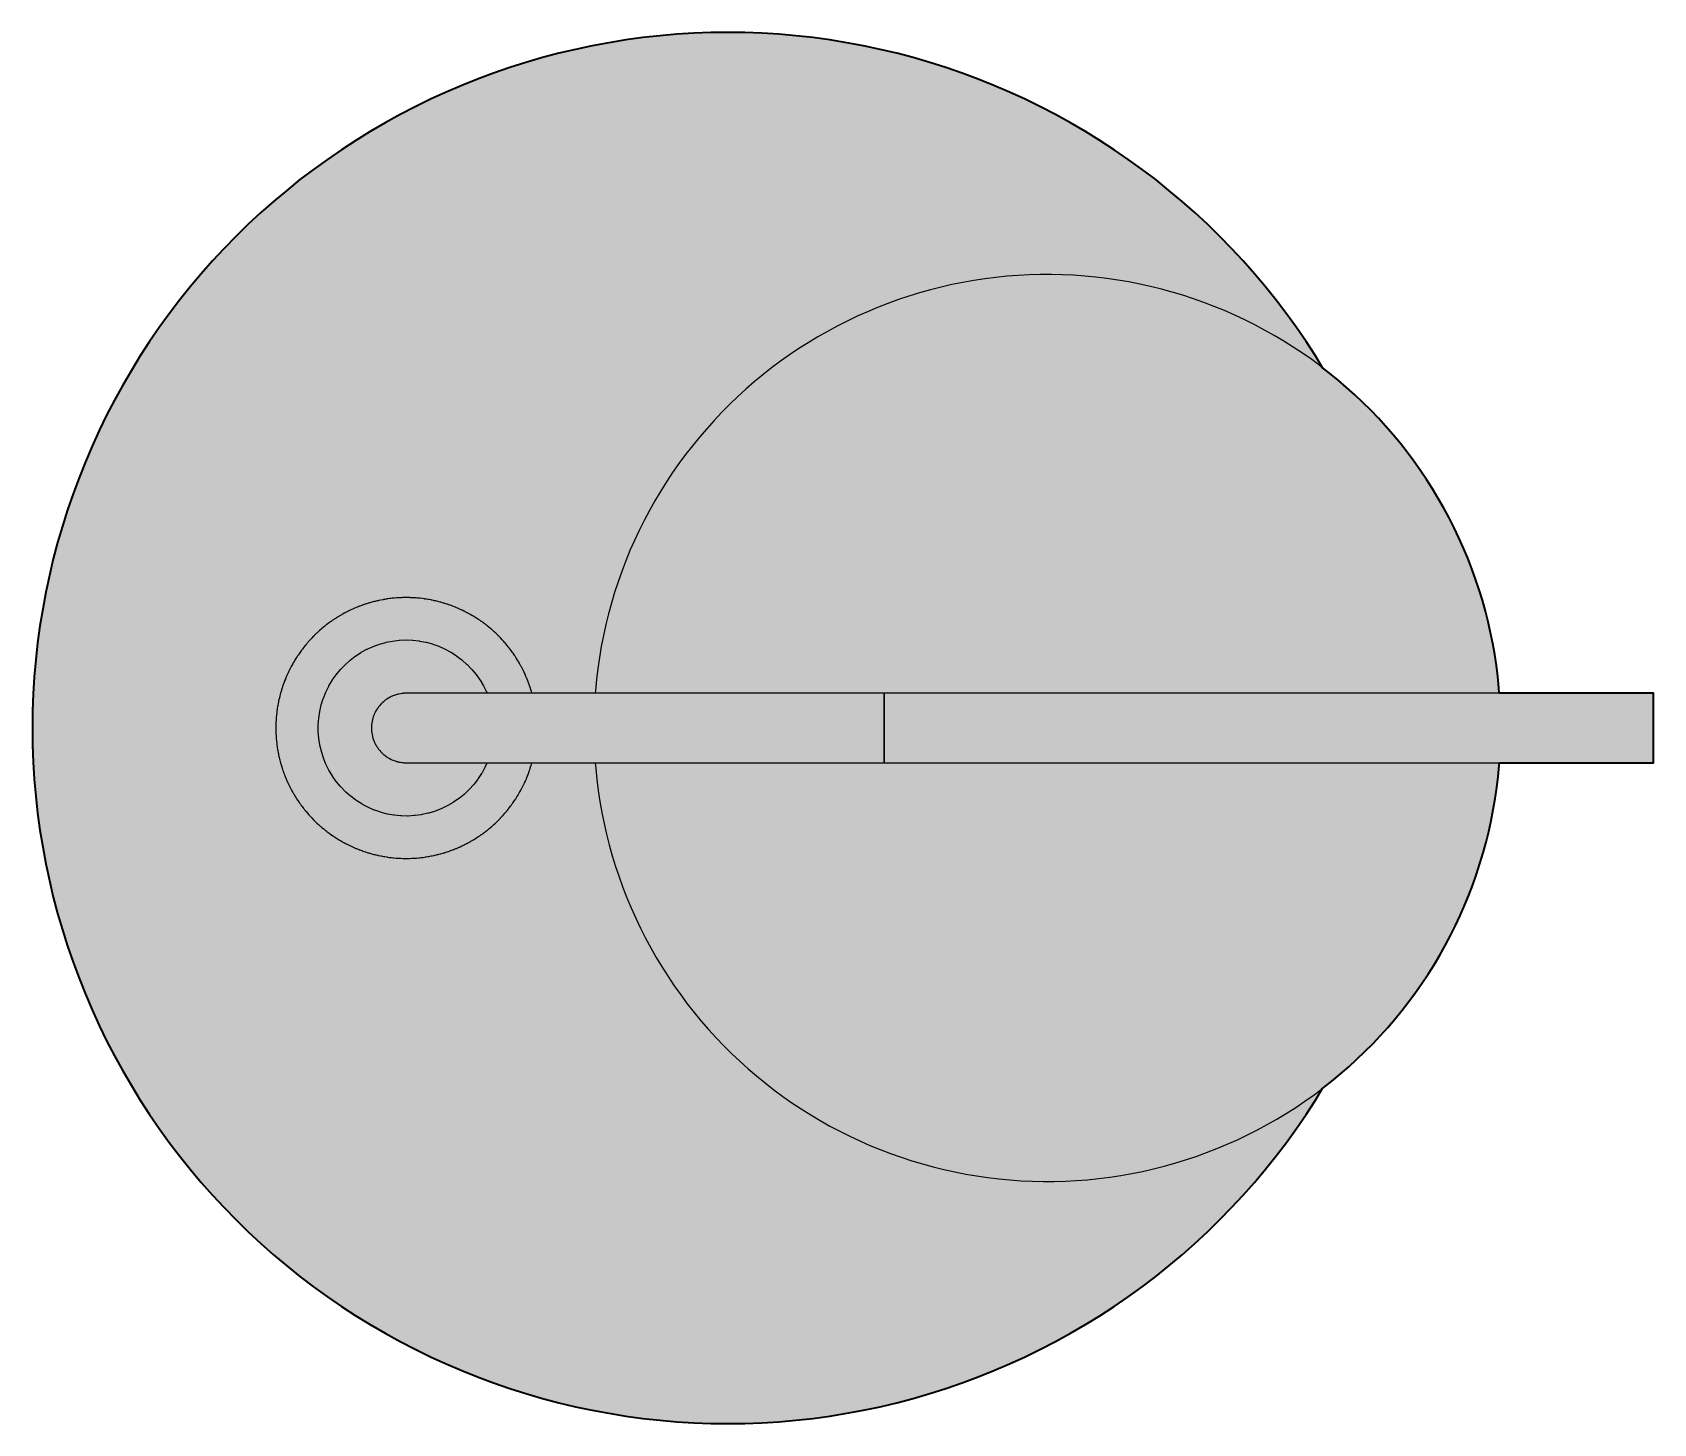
# Model space of a CAD drawing. Header units: millimetres. Extents: x 0 to 1263, y 0 to 1538.
# Drawn here: x 890.4 to 1263.4, y 692.4 to 1012.4 of the extents above; entities that cross this region are included whole.
import ezdxf

# ---------------------------------------------------------------- set-up
doc = ezdxf.new("R2010")
doc.units = ezdxf.units.MM
doc.layers.add('Blocks', color=7, linetype='Continuous')
doc.layers.add('Blocks$Fill', color=7, linetype='Continuous', true_color=0xffffff)
doc.layers.add('Blocks$Inner', color=7, linetype='Continuous', lineweight=25, true_color=0x007f00)
doc.layers.add('Blocks$Outline', color=7, linetype='Continuous', lineweight=35, true_color=0xff3f3f)

# ---------------------------------------------------------------- blocks, each defined once
blk = doc.blocks.new('Captain Flint Floor Lamp Top')
at = {"layer": 'Blocks$Fill'}
blk.add_hatch(color=256, dxfattribs=at).paths.add_polyline_path([(410.71, 546.13), (406.89, 552.16), (404.66, 555.4), (402.36, 558.58), (399.99, 561.71), (397.53, 564.77), (395, 567.78), (392.4, 570.72), (389.73, 573.6), (386.99, 576.41), (384.18, 579.15), (381.3, 581.82), (378.36, 584.42), (375.35, 586.95), (372.29, 589.41), (369.16, 591.78), (365.98, 594.08), (362.74, 596.3), (359.45, 598.45), (356.11, 600.51), (352.71, 602.48), (349.27, 604.38), (345.79, 606.19), (342.26, 607.91), (338.69, 609.54), (335.08, 611.09), (331.43, 612.55), (327.75, 613.92), (324.04, 615.19), (320.3, 616.38), (316.52, 617.47), (312.73, 618.47), (308.91, 619.38), (305.06, 620.2), (301.2, 620.91), (297.33, 621.54), (293.44, 622.07), (289.53, 622.5), (285.62, 622.84), (281.7, 623.08), (277.78, 623.22), (273.85, 623.27), (269.92, 623.22), (266, 623.08), (262.08, 622.84), (258.17, 622.5), (254.26, 622.07), (250.37, 621.54), (246.5, 620.91), (242.64, 620.2), (238.79, 619.38), (234.97, 618.47), (231.18, 617.47), (227.4, 616.38), (223.66, 615.19), (219.95, 613.92), (216.27, 612.55), (212.62, 611.09), (209.01, 609.54), (205.44, 607.91), (201.91, 606.19), (198.43, 604.38), (194.99, 602.48), (191.59, 600.51), (188.25, 598.45), (184.96, 596.3), (181.72, 594.08), (178.54, 591.78), (175.41, 589.41), (172.35, 586.95), (169.34, 584.42), (166.4, 581.82), (163.52, 579.15), (160.71, 576.41), (157.97, 573.6), (155.3, 570.72), (152.7, 567.78), (150.17, 564.77), (147.71, 561.71), (145.34, 558.58), (143.04, 555.4), (140.82, 552.16), (138.67, 548.87), (136.61, 545.53), (134.64, 542.13), (132.74, 538.69), (130.93, 535.21), (129.21, 531.68), (127.58, 528.11), (126.03, 524.5), (124.57, 520.85), (123.2, 517.17), (121.93, 513.46), (120.74, 509.72), (119.65, 505.94), (118.65, 502.15), (117.74, 498.33), (116.92, 494.48), (116.21, 490.62), (115.58, 486.75), (115.05, 482.86), (114.62, 478.95), (114.28, 475.04), (114.04, 471.12), (113.9, 467.2), (113.85, 463.27), (113.9, 459.34), (114.04, 455.42), (114.28, 451.5), (114.62, 447.59), (115.05, 443.68), (115.58, 439.79), (116.21, 435.92), (116.92, 432.06), (117.74, 428.21), (118.65, 424.39), (119.65, 420.6), (120.74, 416.82), (121.93, 413.08), (123.2, 409.37), (124.57, 405.69), (126.03, 402.04), (127.58, 398.43), (129.21, 394.86), (130.93, 391.33), (132.74, 387.85), (134.64, 384.41), (136.61, 381.01), (138.67, 377.67), (140.82, 374.38), (143.04, 371.14), (145.34, 367.96), (147.71, 364.83), (150.17, 361.77), (152.7, 358.76), (155.3, 355.82), (157.97, 352.94), (160.71, 350.13), (163.52, 347.39), (166.4, 344.72), (169.34, 342.12), (172.35, 339.59), (175.41, 337.13), (178.54, 334.76), (181.72, 332.46), (184.96, 330.23), (188.25, 328.09), (191.59, 326.03), (194.99, 324.06), (198.43, 322.16), (201.91, 320.35), (205.44, 318.63), (209.01, 317), (212.62, 315.45), (216.27, 313.99), (219.95, 312.62), (223.66, 311.35), (227.4, 310.16), (231.18, 309.07), (234.97, 308.06), (238.79, 307.16), (242.64, 306.34), (246.5, 305.63), (250.37, 305), (254.26, 304.47), (258.17, 304.04), (262.08, 303.7), (266, 303.46), (269.92, 303.32), (273.85, 303.27), (277.78, 303.32), (281.7, 303.46), (285.62, 303.7), (289.53, 304.04), (293.44, 304.47), (297.33, 305), (301.2, 305.63), (305.06, 306.34), (308.91, 307.16), (312.73, 308.06), (316.52, 309.07), (320.3, 310.16), (324.04, 311.35), (327.75, 312.62), (331.43, 313.99), (335.08, 315.45), (338.69, 317), (342.26, 318.63), (345.79, 320.35), (349.27, 322.16), (352.71, 324.06), (356.11, 326.03), (359.45, 328.09), (362.74, 330.23), (365.98, 332.46), (369.16, 334.76), (372.29, 337.13), (375.35, 339.59), (378.36, 342.12), (381.3, 344.72), (384.18, 347.39), (386.99, 350.13), (389.73, 352.94), (392.4, 355.82), (395, 358.76), (397.53, 361.77), (399.99, 364.83), (402.36, 367.96), (404.66, 371.14), (406.89, 374.38), (409.03, 377.67), (410.71, 380.4), (412.79, 382.03), (414.76, 383.66), (416.7, 385.34), (418.59, 387.07), (420.44, 388.84), (422.24, 390.65), (424, 392.51), (425.71, 394.41), (427.38, 396.36), (429, 398.34), (430.57, 400.37), (432.09, 402.43), (433.55, 404.53), (434.97, 406.66), (436.33, 408.83), (437.64, 411.03), (438.9, 413.26), (440.1, 415.52), (441.24, 417.81), (442.33, 420.13), (443.36, 422.47), (444.33, 424.84), (445.24, 427.23), (446.1, 429.64), (446.89, 432.08), (447.63, 434.53), (448.31, 437), (448.92, 439.49), (449.47, 441.99), (449.96, 444.5), (450.39, 447.02), (450.76, 449.56), (451.07, 452.1), (451.31, 454.65), (451.35, 455.27), (486.85, 455.27), (486.85, 455.31), (486.85, 471.23), (486.85, 471.27), (451.35, 471.27), (450.99, 475.09), (450.67, 477.63), (450.29, 480.17), (449.84, 482.69), (449.34, 485.2), (448.77, 487.69), (448.14, 490.17), (447.45, 492.64), (446.7, 495.09), (445.89, 497.52), (445.02, 499.92), (444.09, 502.31), (443.1, 504.67), (442.05, 507.01), (440.95, 509.32), (439.79, 511.6), (438.58, 513.86), (437.31, 516.08), (435.99, 518.27), (434.61, 520.43), (433.18, 522.56), (431.7, 524.64), (430.17, 526.7), (428.59, 528.71), (426.96, 530.68), (425.28, 532.62), (423.55, 534.51), (421.78, 536.36), (419.97, 538.16), (418.11, 539.92), (416.21, 541.63), (414.26, 543.3), (412.28, 544.92)], flags=0)
at = {"layer": 'Blocks$Inner'}
for points in [[(410.71, 546.13), (409.03, 548.87), (406.89, 552.16), (404.66, 555.4), (402.36, 558.58), (399.99, 561.71), (397.53, 564.77), (395, 567.78), (392.4, 570.72), (389.73, 573.6), (386.99, 576.41), (384.18, 579.15), (381.3, 581.82), (378.36, 584.42), (375.35, 586.95), (372.29, 589.41), (369.16, 591.78), (365.98, 594.08), (362.74, 596.3), (359.45, 598.45), (356.11, 600.51), (352.71, 602.48), (349.27, 604.38), (345.79, 606.19), (342.26, 607.91), (338.69, 609.54), (335.08, 611.09), (331.43, 612.55), (327.75, 613.92), (324.04, 615.19), (320.3, 616.38), (316.52, 617.47), (312.73, 618.47), (308.91, 619.38), (305.06, 620.2), (301.2, 620.91), (297.33, 621.54), (293.44, 622.07), (289.53, 622.5), (285.62, 622.84), (281.7, 623.08), (277.78, 623.22), (273.85, 623.27), (269.92, 623.22), (266, 623.08), (262.08, 622.84), (258.17, 622.5), (254.26, 622.07), (250.37, 621.54), (246.5, 620.91), (242.64, 620.2), (238.79, 619.38), (234.97, 618.47), (231.18, 617.47), (227.4, 616.38), (223.66, 615.19), (219.95, 613.92), (216.27, 612.55), (212.62, 611.09), (209.01, 609.54), (205.44, 607.91), (201.91, 606.19), (198.43, 604.38), (194.99, 602.48), (191.59, 600.51), (188.25, 598.45), (184.96, 596.3), (181.72, 594.08), (178.54, 591.78), (175.41, 589.41), (172.35, 586.95), (169.34, 584.42), (166.4, 581.82), (163.52, 579.15), (160.71, 576.41), (157.97, 573.6), (155.3, 570.72), (152.7, 567.78), (150.17, 564.77), (147.71, 561.71), (145.34, 558.58), (143.04, 555.4), (140.82, 552.16), (138.67, 548.87), (136.61, 545.53), (134.64, 542.13), (132.74, 538.69), (130.93, 535.21), (129.21, 531.68), (127.58, 528.11), (126.03, 524.5), (124.57, 520.85), (123.2, 517.17), (121.93, 513.46), (120.74, 509.72), (119.65, 505.94), (118.65, 502.15), (117.74, 498.33), (116.92, 494.48), (116.21, 490.62), (115.58, 486.75), (115.05, 482.86), (114.62, 478.95), (114.28, 475.04), (114.04, 471.12), (113.9, 467.2), (113.85, 463.27), (113.9, 459.34), (114.04, 455.42), (114.28, 451.5), (114.62, 447.59), (115.05, 443.68), (115.58, 439.79), (116.21, 435.92), (116.92, 432.06), (117.74, 428.21), (118.65, 424.39), (119.65, 420.6), (120.74, 416.82), (121.93, 413.08), (123.2, 409.37), (124.57, 405.69), (126.03, 402.04), (127.58, 398.43), (129.21, 394.86), (130.93, 391.33), (132.74, 387.85), (134.64, 384.41), (136.61, 381.01), (138.67, 377.67), (140.82, 374.38), (143.04, 371.14), (145.34, 367.96), (147.71, 364.83), (150.17, 361.77), (152.7, 358.76), (155.3, 355.82), (157.97, 352.94), (160.71, 350.13), (163.52, 347.39), (166.4, 344.72), (169.34, 342.12), (172.35, 339.59), (175.41, 337.13), (178.54, 334.76), (181.72, 332.46), (184.96, 330.23), (188.25, 328.09), (191.59, 326.03), (194.99, 324.06), (198.43, 322.16), (201.91, 320.35), (205.44, 318.63), (209.01, 317), (212.62, 315.45), (216.27, 313.99), (219.95, 312.62), (223.66, 311.35), (227.4, 310.16), (231.18, 309.07), (234.97, 308.06), (238.79, 307.16), (242.64, 306.34), (246.5, 305.63), (250.37, 305), (254.26, 304.47), (258.17, 304.04), (262.08, 303.7), (266, 303.46), (269.92, 303.32), (273.85, 303.27), (277.78, 303.32), (281.7, 303.46), (285.62, 303.7), (289.53, 304.04), (293.44, 304.47), (297.33, 305), (301.2, 305.63), (305.06, 306.34), (308.91, 307.16), (312.73, 308.06), (316.52, 309.07), (320.3, 310.16), (324.04, 311.35), (327.75, 312.62), (331.43, 313.99), (335.08, 315.45), (338.69, 317), (342.26, 318.63), (345.79, 320.35), (349.27, 322.16), (352.71, 324.06), (356.11, 326.03), (359.45, 328.09), (362.74, 330.23), (365.98, 332.46), (369.16, 334.76), (372.29, 337.13), (375.35, 339.59), (378.36, 342.12), (381.3, 344.72), (384.18, 347.39), (386.99, 350.13), (389.73, 352.94), (392.4, 355.82), (395, 358.76), (397.53, 361.77), (399.99, 364.83), (402.36, 367.96), (404.66, 371.14), (406.89, 374.38), (409.03, 377.67), (410.71, 380.4)], [(451.35, 471.27), (451.25, 472.55), (450.99, 475.09), (450.67, 477.63), (450.29, 480.17), (449.84, 482.69), (449.34, 485.2), (448.77, 487.69), (448.14, 490.17), (447.45, 492.64), (446.7, 495.09), (445.89, 497.52), (445.02, 499.92), (444.09, 502.31), (443.1, 504.67), (442.05, 507.01), (440.95, 509.32), (439.79, 511.6), (438.58, 513.86), (437.31, 516.08), (435.99, 518.27), (434.61, 520.43), (433.18, 522.56), (431.7, 524.64), (430.17, 526.7), (428.59, 528.71), (426.96, 530.68), (425.28, 532.62), (423.55, 534.51), (421.78, 536.36), (419.97, 538.16), (418.11, 539.92), (416.21, 541.63), (414.26, 543.3), (412.28, 544.92), (410.25, 546.49), (408.19, 548.01), (406.09, 549.47), (403.96, 550.89), (401.79, 552.25), (399.59, 553.56), (397.36, 554.82), (397.36, 554.81), (395.1, 556.02), (392.81, 557.16), (390.49, 558.25), (388.15, 559.28), (385.78, 560.25), (383.39, 561.16), (380.98, 562.02), (378.54, 562.81), (376.09, 563.55), (373.62, 564.22), (371.13, 564.84), (368.63, 565.39), (366.12, 565.88), (363.6, 566.31), (361.06, 566.68), (358.52, 566.99), (355.97, 567.23), (353.42, 567.41), (350.86, 567.53), (348.3, 567.58), (345.74, 567.57), (343.18, 567.5), (340.63, 567.37), (338.07, 567.17), (335.53, 566.91), (332.99, 566.59), (330.45, 566.21), (327.93, 565.76), (325.42, 565.26), (322.93, 564.69), (320.45, 564.06), (317.98, 563.37), (315.53, 562.62), (313.1, 561.81), (310.7, 560.93), (308.31, 560.01), (305.95, 559.02), (303.61, 557.97), (301.3, 556.87), (299.02, 555.71), (296.76, 554.5), (294.54, 553.23), (292.35, 551.91), (290.19, 550.53), (288.06, 549.1), (285.98, 547.62), (283.92, 546.09), (281.91, 544.51), (279.94, 542.88), (278, 541.2), (276.11, 539.47), (274.26, 537.7), (272.46, 535.89), (270.7, 534.03), (268.99, 532.12), (267.32, 530.18), (265.7, 528.2), (264.13, 526.17), (262.61, 524.11), (261.15, 522.01), (259.73, 519.88), (258.37, 517.71), (257.06, 515.51), (255.8, 513.28), (254.6, 511.02), (253.46, 508.73), (252.37, 506.41), (251.34, 504.07), (250.37, 501.7), (249.46, 499.31), (248.6, 496.89), (247.81, 494.46), (247.07, 492.01), (246.4, 489.54), (245.78, 487.05), (245.23, 484.55), (244.74, 482.04), (244.31, 479.52), (243.94, 476.98), (243.63, 474.44), (243.39, 471.89), (243.35, 471.27)], [(228.76, 471.27), (228.76, 471.27), (228.73, 471.38), (228.66, 471.64), (228.59, 471.87), (228.56, 471.98), (228.54, 472.04), (228.51, 472.15), (228.35, 472.65), (228.34, 472.67), (228.34, 472.68), (228.32, 472.73), (228.18, 473.15), (228.13, 473.29), (228.1, 473.38), (228.06, 473.47), (228, 473.65), (227.88, 473.97), (227.84, 474.07), (227.83, 474.1), (227.81, 474.15), (227.61, 474.64), (227.58, 474.71), (227.57, 474.75), (227.52, 474.85), (227.41, 475.13), (227.32, 475.33), (227.28, 475.43), (227.24, 475.5), (227.19, 475.61), (226.97, 476.1), (226.97, 476.1), (226.97, 476.1), (226.74, 476.57), (226.68, 476.69), (226.65, 476.76), (226.6, 476.85), (226.5, 477.05), (226.36, 477.31), (226.31, 477.41), (226.29, 477.45), (226.25, 477.51), (226, 477.98), (225.97, 478.02), (225.95, 478.06), (225.9, 478.15), (225.73, 478.44), (225.63, 478.6), (225.58, 478.69), (225.54, 478.77), (225.46, 478.89), (225.22, 479.27), (225.2, 479.32), (225.19, 479.33), (225.18, 479.34), (224.89, 479.79), (224.83, 479.88), (224.79, 479.94), (224.73, 480.03), (224.6, 480.23), (224.44, 480.45), (224.38, 480.54), (224.34, 480.59), (224.29, 480.66), (223.98, 481.09), (223.96, 481.12), (223.95, 481.14), (223.89, 481.21), (223.66, 481.52), (223.56, 481.65), (223.5, 481.73), (223.44, 481.8), (223.34, 481.93), (223.09, 482.24), (223.04, 482.3), (223.03, 482.32), (223, 482.35), (222.66, 482.75), (222.6, 482.82), (222.57, 482.86), (222.49, 482.95), (222.32, 483.15), (222.15, 483.33), (222.08, 483.42), (222.03, 483.47), (221.96, 483.55), (221.6, 483.93), (221.59, 483.95), (221.58, 483.96), (221.54, 484), (221.23, 484.31), (221.12, 484.42), (221.06, 484.48), (220.99, 484.55), (220.86, 484.69), (220.61, 484.93), (220.54, 485), (220.51, 485.02), (220.47, 485.06), (220.09, 485.42), (220.03, 485.47), (220, 485.5), (219.91, 485.57), (219.69, 485.77), (219.53, 485.91), (219.45, 485.99), (219.39, 486.04), (219.29, 486.12), (218.88, 486.46), (218.88, 486.46), (218.88, 486.46), (218.47, 486.79), (218.37, 486.87), (218.31, 486.92), (218.22, 486.99), (218.05, 487.12), (217.81, 487.3), (217.72, 487.37), (217.68, 487.39), (217.63, 487.43), (217.2, 487.74), (217.15, 487.78), (217.12, 487.8), (217.04, 487.86), (216.76, 488.05), (216.6, 488.16), (216.52, 488.21), (216.45, 488.26), (216.32, 488.34), (215.94, 488.59), (215.9, 488.62), (215.89, 488.62), (215.88, 488.63), (215.43, 488.91), (215.33, 488.97), (215.27, 489), (215.18, 489.06), (214.97, 489.18), (214.73, 489.32), (214.64, 489.37), (214.59, 489.4), (214.51, 489.44), (214.05, 489.7), (214.01, 489.71), (213.99, 489.73), (213.91, 489.77), (213.58, 489.94), (213.42, 490.02), (213.34, 490.07), (213.25, 490.11), (213.1, 490.18), (212.75, 490.35), (212.68, 490.39), (212.66, 490.4), (212.63, 490.41), (212.14, 490.63), (212.06, 490.67), (212.01, 490.7), (211.9, 490.74), (211.66, 490.85), (211.43, 490.94), (211.33, 490.99), (211.27, 491.01), (211.17, 491.05), (210.68, 491.25), (210.66, 491.25), (210.65, 491.26), (210.59, 491.28), (210.18, 491.43), (210.04, 491.49), (209.96, 491.52), (209.86, 491.55), (209.68, 491.61), (209.36, 491.72), (209.26, 491.76), (209.23, 491.77), (209.18, 491.78), (208.67, 491.94), (208.6, 491.96), (208.56, 491.98), (208.45, 492.01), (208.17, 492.09), (207.96, 492.15), (207.85, 492.18), (207.78, 492.2), (207.66, 492.24), (207.14, 492.37), (207.14, 492.37), (207.13, 492.37), (206.63, 492.49), (206.5, 492.52), (206.42, 492.54), (206.32, 492.56), (206.11, 492.61), (205.81, 492.67), (205.7, 492.69), (205.66, 492.7), (205.59, 492.72), (205.07, 492.81), (205.02, 492.82), (204.98, 492.83), (204.88, 492.84), (204.55, 492.9), (204.35, 492.93), (204.25, 492.94), (204.17, 492.96), (204.02, 492.98), (203.57, 493.04), (203.52, 493.04), (203.51, 493.05), (203.5, 493.05), (202.97, 493.11), (202.86, 493.12), (202.79, 493.13), (202.68, 493.13), (202.44, 493.16), (202.17, 493.18), (202.06, 493.19), (202, 493.19), (201.91, 493.2), (201.39, 493.23), (201.35, 493.23), (201.32, 493.23), (201.23, 493.24), (200.86, 493.25), (200.68, 493.26), (200.59, 493.26), (200.49, 493.26), (200.33, 493.27), (199.93, 493.27), (199.85, 493.27), (199.83, 493.27), (199.8, 493.27), (199.27, 493.26), (199.17, 493.26), (199.11, 493.26), (199, 493.26), (198.74, 493.25), (198.49, 493.24), (198.38, 493.23), (198.31, 493.23), (198.21, 493.22), (197.68, 493.19), (197.66, 493.19), (197.64, 493.19), (197.58, 493.18), (197.15, 493.15), (197, 493.13), (196.91, 493.13), (196.81, 493.11), (196.62, 493.1), (196.28, 493.05), (196.18, 493.04), (196.14, 493.04), (196.09, 493.03), (195.57, 492.96), (195.5, 492.95), (195.45, 492.94), (195.34, 492.93), (195.05, 492.88), (194.83, 492.85), (194.72, 492.83), (194.65, 492.81), (194.52, 492.79), (194, 492.69), (194, 492.69), (193.99, 492.69), (193.48, 492.59), (193.36, 492.56), (193.28, 492.54), (193.17, 492.52), (192.97, 492.47), (192.67, 492.4), (192.56, 492.37), (192.52, 492.36), (192.45, 492.34), (191.94, 492.21), (191.89, 492.19), (191.85, 492.18), (191.75, 492.15), (191.43, 492.06), (191.24, 492.01), (191.14, 491.98), (191.06, 491.95), (190.92, 491.91), (190.49, 491.77), (190.44, 491.76), (190.43, 491.75), (190.42, 491.75), (189.92, 491.58), (189.81, 491.54), (189.74, 491.52), (189.64, 491.48), (189.42, 491.4), (189.16, 491.3), (189.05, 491.26), (189, 491.24), (188.92, 491.21), (188.43, 491.01), (188.39, 491), (188.37, 490.99), (188.29, 490.95), (187.94, 490.8), (187.78, 490.73), (187.69, 490.7), (187.61, 490.66), (187.46, 490.59), (187.1, 490.42), (187.02, 490.39), (187, 490.38), (186.98, 490.37), (186.5, 490.13), (186.42, 490.09), (186.36, 490.07), (186.26, 490.01), (186.03, 489.89), (185.81, 489.78), (185.71, 489.73), (185.65, 489.7), (185.56, 489.65), (185.09, 489.39), (185.08, 489.38), (185.06, 489.37), (185.01, 489.34), (184.63, 489.12), (184.5, 489.05), (184.43, 489), (184.34, 488.95), (184.18, 488.85), (183.88, 488.67), (183.8, 488.62), (183.77, 488.6), (183.73, 488.57), (183.29, 488.28), (183.22, 488.24), (183.18, 488.21), (183.09, 488.15), (182.85, 487.99), (182.67, 487.86), (182.58, 487.8), (182.51, 487.75), (182.41, 487.68), (181.98, 487.37), (181.98, 487.37), (181.97, 487.36), (181.56, 487.05), (181.46, 486.97), (181.39, 486.92), (181.31, 486.85), (181.14, 486.72), (180.9, 486.53), (180.82, 486.46), (180.78, 486.43), (180.73, 486.39), (180.33, 486.05), (180.28, 486.01), (180.26, 485.99), (180.18, 485.92), (179.93, 485.7), (179.78, 485.57), (179.7, 485.5), (179.64, 485.44), (179.53, 485.34), (179.2, 485.03), (179.16, 485), (179.16, 484.99), (179.15, 484.98), (178.77, 484.61), (178.69, 484.53), (178.64, 484.48), (178.56, 484.4), (178.39, 484.24), (178.2, 484.04), (178.12, 483.96), (178.09, 483.92), (178.03, 483.85), (177.67, 483.46), (177.64, 483.44), (177.62, 483.42), (177.56, 483.35), (177.31, 483.07), (177.2, 482.94), (177.13, 482.86), (177.07, 482.79), (176.97, 482.67), (176.71, 482.36), (176.66, 482.3), (176.65, 482.28), (176.63, 482.26), (176.3, 481.85), (176.24, 481.77), (176.2, 481.73), (176.13, 481.64), (175.97, 481.43), (175.82, 481.23), (175.75, 481.14), (175.72, 481.09), (175.65, 481), (175.34, 480.57), (175.33, 480.56), (175.32, 480.54), (175.29, 480.49), (175.04, 480.14), (174.96, 480.01), (174.91, 479.94), (174.85, 479.85), (174.75, 479.7), (174.56, 479.4), (174.5, 479.32), (174.49, 479.29), (174.46, 479.25), (174.18, 478.8), (174.14, 478.74), (174.12, 478.69), (174.06, 478.6), (173.91, 478.34), (173.8, 478.15), (173.75, 478.06), (173.71, 477.99), (173.65, 477.88), (173.4, 477.42), (173.39, 477.41), (173.38, 477.4), (173.15, 476.95), (173.09, 476.83), (173.05, 476.76), (173.01, 476.66), (172.91, 476.47), (172.78, 476.19), (172.73, 476.1), (172.71, 476.06), (172.68, 476), (172.46, 475.51), (172.44, 475.46), (172.42, 475.43), (172.38, 475.33), (172.25, 475.03), (172.17, 474.85), (172.13, 474.75), (172.1, 474.67), (172.05, 474.54), (171.88, 474.11), (171.86, 474.07), (171.86, 474.06), (171.85, 474.05), (171.67, 473.55), (171.63, 473.44), (171.6, 473.38), (171.57, 473.27), (171.49, 473.05), (171.4, 472.79), (171.36, 472.68), (171.35, 472.63), (171.32, 472.55), (171.16, 472.04), (171.15, 472), (171.14, 471.98), (171.12, 471.89), (171.01, 471.53), (170.96, 471.36), (170.94, 471.27), (170.91, 471.18), (170.87, 471.02), (170.77, 470.63), (170.75, 470.56), (170.74, 470.54), (170.74, 470.51), (170.61, 469.99), (170.59, 469.9), (170.58, 469.84), (170.5, 469.48), (170.43, 469.12), (170.41, 469.02), (170.38, 468.87), (170.32, 468.56), (170.29, 468.4), (170.27, 468.27), (170.17, 467.67), (170.17, 467.66), (170.17, 467.65), (170.09, 467.03), (170.08, 466.94), (170.06, 466.77), (170.01, 466.4), (170, 466.3), (169.99, 466.21), (169.96, 465.78), (169.93, 465.48), (169.92, 465.33), (169.91, 465.15), (169.9, 464.91), (169.89, 464.74), (169.88, 464.53), (169.86, 464.01), (169.86, 463.96), (169.86, 463.9), (169.85, 463.27), (169.86, 462.64), (169.86, 462.58), (169.86, 462.53), (169.88, 462.01), (169.89, 461.8), (169.9, 461.63), (169.91, 461.39), (169.92, 461.2), (169.93, 461.06), (169.96, 460.76), (169.99, 460.33), (170, 460.24), (170.01, 460.14), (170.06, 459.77), (170.08, 459.6), (170.09, 459.51), (170.17, 458.89), (170.17, 458.88), (170.17, 458.87), (170.27, 458.27), (170.29, 458.14), (170.32, 457.98), (170.38, 457.66), (170.41, 457.52), (170.43, 457.42), (170.5, 457.06), (170.58, 456.7), (170.59, 456.64), (170.61, 456.55), (170.73, 456.05), (170.74, 456.01), (170.75, 455.98), (170.77, 455.89), (170.86, 455.54), (170.91, 455.36), (170.94, 455.27), (170.96, 455.19), (171, 455.04), (171.13, 454.6), (171.14, 454.56), (171.14, 454.55), (171.15, 454.54), (171.3, 454.05), (171.34, 453.93), (171.36, 453.86), (171.4, 453.76), (171.47, 453.55), (171.57, 453.26), (171.6, 453.16), (171.62, 453.12), (171.64, 453.06), (171.82, 452.57), (171.85, 452.51), (171.86, 452.47), (171.9, 452.38), (172.01, 452.09), (172.1, 451.89), (172.13, 451.79), (172.16, 451.72), (172.21, 451.61), (172.42, 451.13), (172.42, 451.12), (172.42, 451.11), (172.44, 451.08), (172.63, 450.65), (172.7, 450.52), (172.73, 450.44), (172.77, 450.35), (172.85, 450.18), (173.01, 449.86), (173.05, 449.78), (173.07, 449.76), (173.09, 449.72), (173.33, 449.25), (173.37, 449.18), (173.39, 449.13), (173.45, 449.03), (173.57, 448.8), (173.7, 448.58), (173.75, 448.48), (173.78, 448.43), (173.83, 448.34), (174.09, 447.89), (174.11, 447.87), (174.12, 447.85), (174.16, 447.78), (174.36, 447.45), (174.46, 447.3), (174.5, 447.22), (174.55, 447.14), (174.64, 447.01), (174.87, 446.65), (174.91, 446.6), (174.91, 446.59), (174.93, 446.57), (175.22, 446.14), (175.28, 446.05), (175.32, 446), (175.39, 445.91), (175.52, 445.72), (175.69, 445.48), (175.75, 445.4), (175.78, 445.36), (175.83, 445.3), (176.14, 444.88), (176.18, 444.84), (176.2, 444.81), (176.26, 444.74), (176.47, 444.48), (176.6, 444.32), (176.66, 444.24), (176.71, 444.18), (176.8, 444.07), (177.13, 443.68), (177.13, 443.67), (177.48, 443.28), (177.57, 443.18), (177.62, 443.12), (177.69, 443.05), (177.83, 442.9), (178.06, 442.65), (178.12, 442.58), (178.15, 442.56), (178.18, 442.52), (178.55, 442.15), (178.6, 442.09), (178.64, 442.06), (178.71, 441.98), (178.92, 441.78), (179.09, 441.62), (179.16, 441.54), (179.21, 441.5), (179.29, 441.42), (179.68, 441.07), (179.69, 441.05), (179.7, 441.04), (179.75, 441), (180.06, 440.72), (180.19, 440.61), (180.26, 440.55), (180.33, 440.49), (180.46, 440.38), (180.76, 440.13), (180.82, 440.08), (180.84, 440.07), (180.86, 440.05), (181.26, 439.72), (181.34, 439.66), (181.39, 439.62), (181.48, 439.55), (181.68, 439.4), (181.89, 439.24), (181.98, 439.17), (182.02, 439.14), (182.09, 439.09), (182.52, 438.79), (182.55, 438.76), (182.58, 438.74), (182.65, 438.69), (182.94, 438.49), (183.1, 438.38), (183.18, 438.33), (183.25, 438.28), (183.38, 438.2), (183.78, 437.94), (183.8, 437.92), (183.81, 437.92), (183.81, 437.92), (184.26, 437.64), (184.36, 437.58), (184.43, 437.54), (184.52, 437.49), (184.7, 437.37), (184.97, 437.22), (185.06, 437.17), (185.1, 437.15), (185.15, 437.12), (185.61, 436.86), (185.67, 436.83), (185.71, 436.81), (185.8, 436.76), (186.07, 436.62), (186.27, 436.52), (186.36, 436.47), (186.43, 436.44), (186.54, 436.39), (187, 436.16), (187.02, 436.15), (187.02, 436.15), (187.06, 436.13), (187.48, 435.94), (187.61, 435.88), (187.69, 435.84), (187.78, 435.8), (187.95, 435.73), (188.29, 435.59), (188.37, 435.55), (188.4, 435.54), (188.43, 435.53), (188.92, 435.33), (189, 435.3), (189.05, 435.28), (189.15, 435.24), (189.4, 435.15), (189.64, 435.06), (189.74, 435.02), (189.8, 435), (189.89, 434.97), (190.38, 434.8), (190.42, 434.79), (190.44, 434.78), (190.52, 434.76), (190.88, 434.64), (191.05, 434.59), (191.14, 434.56), (191.23, 434.54), (191.38, 434.49), (191.8, 434.37), (191.85, 434.36), (191.86, 434.35), (191.88, 434.35), (192.38, 434.21), (192.49, 434.19), (192.56, 434.17), (192.66, 434.14), (192.89, 434.09), (193.17, 434.02), (193.28, 434), (193.32, 433.99), (193.39, 433.97), (193.9, 433.86), (193.96, 433.85), (194, 433.85), (194.1, 433.83), (194.42, 433.77), (194.62, 433.73), (194.72, 433.71), (194.8, 433.7), (194.93, 433.68), (195.44, 433.6), (195.45, 433.59), (195.46, 433.59), (195.96, 433.52), (196.1, 433.51), (196.18, 433.5), (196.28, 433.48), (196.47, 433.46), (196.81, 433.42), (196.91, 433.41), (196.94, 433.41), (196.99, 433.41), (197.51, 433.36), (197.59, 433.36), (197.64, 433.35), (197.75, 433.34), (198.03, 433.32), (198.27, 433.31), (198.38, 433.31), (198.44, 433.3), (198.55, 433.3), (199.07, 433.28), (199.1, 433.28), (199.11, 433.28), (199.18, 433.28), (199.59, 433.27), (199.76, 433.27), (199.85, 433.27), (199.94, 433.27), (200.11, 433.27), (200.52, 433.28), (200.59, 433.28), (200.61, 433.28), (200.63, 433.28), (201.15, 433.3), (201.26, 433.3), (201.32, 433.31), (201.43, 433.31), (201.67, 433.33), (201.95, 433.34), (202.06, 433.35), (202.11, 433.36), (202.19, 433.36), (202.71, 433.41), (202.76, 433.41), (202.79, 433.41), (202.88, 433.42), (203.23, 433.46), (203.42, 433.48), (203.52, 433.5), (203.6, 433.51), (203.75, 433.52), (204.23, 433.59), (204.25, 433.59), (204.26, 433.6), (204.78, 433.68), (204.9, 433.7), (204.98, 433.71), (205.08, 433.73), (205.29, 433.77), (205.6, 433.83), (205.7, 433.85), (205.74, 433.85), (205.8, 433.87), (206.31, 433.97), (206.38, 433.99), (206.42, 434), (206.53, 434.02), (206.82, 434.09), (207.04, 434.14), (207.14, 434.17), (207.21, 434.19), (207.32, 434.22), (207.83, 434.35), (207.84, 434.35), (207.85, 434.36), (207.9, 434.37), (208.33, 434.49), (208.47, 434.54), (208.56, 434.56), (208.65, 434.59), (208.82, 434.64), (209.18, 434.76), (209.26, 434.78), (209.28, 434.79), (209.32, 434.8), (209.81, 434.97), (209.9, 435), (209.96, 435.02), (210.06, 435.06), (210.3, 435.15), (210.55, 435.24), (210.65, 435.28), (210.7, 435.3), (210.79, 435.33), (211.27, 435.53), (211.31, 435.54), (211.33, 435.55), (211.41, 435.59), (211.75, 435.73), (211.92, 435.81), (212.01, 435.84), (212.09, 435.88), (212.23, 435.94), (212.63, 436.13), (212.68, 436.15), (212.69, 436.15), (212.7, 436.16), (213.17, 436.39), (213.27, 436.44), (213.34, 436.47), (213.43, 436.52), (213.63, 436.62), (213.9, 436.76), (213.99, 436.81), (214.03, 436.83), (214.09, 436.87), (214.55, 437.12), (214.6, 437.15), (214.64, 437.17), (214.73, 437.22), (215, 437.38), (215.18, 437.49), (215.27, 437.54), (215.34, 437.58), (215.45, 437.64), (215.89, 437.92), (215.9, 437.92), (215.9, 437.92), (215.92, 437.94), (216.33, 438.2), (216.45, 438.28), (216.52, 438.33), (216.6, 438.38), (216.76, 438.49), (217.05, 438.69), (217.12, 438.74), (217.15, 438.76), (217.19, 438.79), (217.61, 439.09), (217.68, 439.14), (217.72, 439.17), (217.81, 439.24), (218.03, 439.4), (218.22, 439.55), (218.31, 439.62), (218.36, 439.66), (218.44, 439.72), (218.85, 440.05), (218.87, 440.07), (218.88, 440.08), (218.94, 440.13), (219.25, 440.38), (219.37, 440.49), (219.45, 440.55), (219.51, 440.61), (219.64, 440.72), (219.95, 441), (220, 441.04), (220.01, 441.05), (220.03, 441.07), (220.41, 441.42), (220.49, 441.5), (220.54, 441.54), (220.61, 441.62), (220.79, 441.78), (220.99, 441.98), (221.06, 442.06), (221.1, 442.09), (221.16, 442.15), (221.52, 442.52), (221.55, 442.56), (221.58, 442.58), (221.64, 442.65), (221.88, 442.9), (222.01, 443.05), (222.08, 443.12), (222.13, 443.18), (222.23, 443.29), (222.56, 443.67), (222.57, 443.67), (222.57, 443.68), (222.91, 444.08), (222.99, 444.18), (223.04, 444.24), (223.1, 444.32), (223.24, 444.48), (223.44, 444.73), (223.5, 444.81), (223.52, 444.84), (223.56, 444.89), (223.87, 445.3), (223.92, 445.36), (223.95, 445.4), (224.01, 445.48), (224.18, 445.72), (224.32, 445.91), (224.38, 446), (224.42, 446.05), (224.48, 446.15), (224.78, 446.58), (224.79, 446.59), (224.79, 446.6), (224.82, 446.65), (225.06, 447.01), (225.15, 447.15), (225.2, 447.22), (225.25, 447.3), (225.34, 447.45), (225.54, 447.78), (225.58, 447.85), (225.59, 447.87), (225.61, 447.9), (225.87, 448.35), (225.92, 448.43), (225.95, 448.48), (226, 448.58), (226.13, 448.8), (226.26, 449.03), (226.31, 449.13), (226.33, 449.18), (226.38, 449.26), (226.62, 449.72), (226.63, 449.76), (226.65, 449.78), (226.69, 449.86), (226.85, 450.19), (226.93, 450.36), (226.97, 450.44), (227.01, 450.52), (227.07, 450.66), (227.26, 451.08), (227.28, 451.11), (227.28, 451.12), (227.29, 451.13), (227.49, 451.61), (227.54, 451.72), (227.57, 451.79), (227.61, 451.89), (227.69, 452.09), (227.8, 452.38), (227.84, 452.47), (227.86, 452.51), (227.88, 452.58), (228.06, 453.06), (228.08, 453.12), (228.1, 453.16), (228.13, 453.26), (228.23, 453.55), (228.3, 453.76), (228.34, 453.86), (228.36, 453.93), (228.4, 454.05), (228.55, 454.55), (228.56, 454.55), (228.56, 454.56), (228.57, 454.59), (228.7, 455.05), (228.74, 455.19), (228.76, 455.27), (228.76, 455.27)], [(218.44, 455.27), (218.04, 454.38), (217.95, 454.2), (217.29, 452.99), (217.18, 452.8), (216.43, 451.65), (216.31, 451.48), (215.47, 450.38), (215.34, 450.23), (214.4, 449.19), (214.28, 449.07), (213.25, 448.09), (213.15, 448), (212.01, 447.08), (211.95, 447.04), (210.72, 446.18), (210.69, 446.16), (209.4, 445.42), (209.3, 445.36), (208.01, 444.74), (207.86, 444.67), (206.55, 444.16), (206.37, 444.1), (205.04, 443.7), (204.84, 443.65), (203.5, 443.35), (203.28, 443.32), (201.92, 443.13), (201.71, 443.11), (200.33, 443.03), (200.14, 443.03), (198.73, 443.05), (198.57, 443.06), (197.14, 443.2), (197.03, 443.22), (195.56, 443.48), (195.53, 443.49), (194.07, 443.86), (194.01, 443.88), (192.62, 444.36), (192.5, 444.4), (191.19, 444.97), (191.03, 445.04), (189.8, 445.7), (189.62, 445.8), (188.46, 446.53), (188.28, 446.66), (187.18, 447.48), (187.01, 447.61), (185.98, 448.52), (185.83, 448.66), (184.86, 449.66), (184.74, 449.8), (183.83, 450.88), (183.74, 451), (182.9, 452.19), (182.86, 452.26), (182.08, 453.56), (181.39, 454.94), (181.38, 454.97), (180.82, 456.36), (180.79, 456.42), (180.34, 457.83), (180.33, 457.91), (179.99, 459.34), (179.97, 459.42), (179.74, 460.87), (179.74, 460.94), (179.62, 462.42), (179.62, 462.48), (179.61, 463.98), (179.61, 464.02), (179.73, 465.55), (179.73, 465.56), (179.96, 467.08), (179.97, 467.1), (180.31, 468.57), (180.32, 468.63), (180.77, 470.05), (180.79, 470.11), (181.34, 471.48), (181.37, 471.55), (182.02, 472.87), (182.06, 472.94), (182.81, 474.21), (182.85, 474.27), (183.71, 475.49), (183.73, 475.53), (184.7, 476.7), (184.71, 476.72), (185.77, 477.83), (185.79, 477.84), (186.92, 478.85), (186.96, 478.89), (188.14, 479.79), (188.2, 479.83), (189.44, 480.64), (189.5, 480.68), (190.79, 481.38), (190.86, 481.41), (192.21, 482.02), (192.27, 482.05), (193.67, 482.55), (193.72, 482.57), (195.18, 482.97), (195.21, 482.98), (196.71, 483.28), (196.73, 483.28), (198.24, 483.45), (198.29, 483.46), (199.78, 483.52), (199.85, 483.52), (201.32, 483.46), (201.4, 483.46), (202.86, 483.29), (202.94, 483.28), (204.39, 483), (204.46, 482.99), (205.89, 482.6), (205.94, 482.58), (207.37, 482.07), (207.39, 482.06), (208.8, 481.44), (208.81, 481.43), (210.15, 480.7), (210.19, 480.68), (211.45, 479.87), (211.5, 479.83), (212.68, 478.94), (212.73, 478.89), (213.83, 477.91), (213.89, 477.86), (214.91, 476.8), (214.96, 476.75), (215.91, 475.6), (215.95, 475.56), (216.81, 474.33), (216.83, 474.3), (217.62, 472.98), (218.25, 471.73), (218.27, 471.68), (218.44, 471.27)], [(243.35, 455.27), (243.45, 453.99), (243.71, 451.45), (244.03, 448.91), (244.41, 446.37), (244.86, 443.85), (245.36, 441.34), (245.93, 438.85), (246.56, 436.37), (247.25, 433.9), (248, 431.45), (248.81, 429.02), (249.68, 426.62), (250.61, 424.23), (251.6, 421.87), (252.65, 419.53), (253.75, 417.22), (254.91, 414.94), (256.12, 412.68), (257.39, 410.46), (258.71, 408.27), (260.09, 406.11), (261.52, 403.98), (263, 401.9), (264.53, 399.84), (266.11, 397.83), (267.74, 395.86), (269.42, 393.92), (271.15, 392.03), (272.92, 390.18), (274.73, 388.38), (276.59, 386.62), (278.5, 384.91), (280.44, 383.24), (282.42, 381.62), (284.45, 380.05), (286.51, 378.53), (288.61, 377.07), (290.74, 375.65), (292.91, 374.29), (295.11, 372.98), (297.34, 371.72), (299.6, 370.52), (301.89, 369.38), (304.21, 368.29), (306.55, 367.26), (308.92, 366.29), (311.31, 365.38), (313.73, 364.52), (316.16, 363.73), (318.61, 362.99), (321.08, 362.31), (323.57, 361.7), (326.07, 361.15), (328.58, 360.66), (331.1, 360.23), (333.64, 359.86), (336.18, 359.55), (338.73, 359.31), (341.28, 359.13), (343.84, 359.01), (346.4, 358.96), (348.96, 358.97), (351.52, 359.04), (354.07, 359.17), (356.63, 359.37), (359.17, 359.62), (361.71, 359.95), (364.25, 360.33), (366.77, 360.78), (369.28, 361.28), (371.77, 361.85), (374.25, 362.48), (376.72, 363.17), (379.17, 363.92), (381.6, 364.73), (384, 365.6), (386.39, 366.53), (388.75, 367.52), (391.09, 368.57), (393.4, 369.67), (395.68, 370.83), (397.94, 372.04), (400.16, 373.31), (402.35, 374.63), (404.51, 376.01), (406.64, 377.44), (408.72, 378.92), (410.78, 380.45), (412.79, 382.03), (414.76, 383.66), (416.7, 385.34), (418.59, 387.07), (420.44, 388.84), (422.24, 390.65), (424, 392.51), (425.71, 394.41), (427.38, 396.36), (429, 398.34), (430.57, 400.37), (432.09, 402.43), (433.55, 404.53), (434.97, 406.66), (436.33, 408.83), (437.64, 411.03), (438.9, 413.26), (440.1, 415.52), (441.24, 417.81), (442.33, 420.13), (443.36, 422.47), (444.33, 424.84), (445.24, 427.23), (446.1, 429.64), (446.89, 432.08), (447.63, 434.53), (448.31, 437), (448.92, 439.49), (449.47, 441.99), (449.96, 444.5), (450.39, 447.02), (450.76, 449.56), (451.07, 452.1), (451.31, 454.65), (451.35, 455.27)]]:
    blk.add_lwpolyline(points, dxfattribs=at)
for points in [[(199.8, 471.27), (199.66, 471.27), (199.29, 471.25), (199.23, 471.24), (199.2, 471.24), (199.14, 471.24), (198.91, 471.21), (198.56, 471.16), (198.55, 471.16), (198.55, 471.16), (198.54, 471.16), (198.17, 471.09), (198.01, 471.05), (197.99, 471.05), (197.96, 471.04), (197.96, 471.04), (197.91, 471.03), (197.87, 471.02), (197.81, 471.01), (197.45, 470.9), (197.32, 470.86), (197.27, 470.84), (197.22, 470.82), (197.09, 470.78), (196.8, 470.67), (196.79, 470.66), (196.77, 470.65), (196.75, 470.64), (196.67, 470.61), (196.64, 470.6), (196.59, 470.57), (196.4, 470.49), (196.24, 470.41), (196.19, 470.38), (196.16, 470.36), (196.07, 470.32), (196.04, 470.3), (196.02, 470.29), (195.99, 470.27), (195.74, 470.13), (195.43, 469.93), (195.42, 469.93), (195.42, 469.93), (195.41, 469.92), (195.41, 469.92), (195.4, 469.92), (195.12, 469.72), (194.87, 469.53), (194.85, 469.51), (194.84, 469.5), (194.82, 469.49), (194.53, 469.25), (194.49, 469.21), (194.48, 469.2), (194.48, 469.2), (194.47, 469.19), (194.46, 469.18), (194.43, 469.15), (194.38, 469.1), (194.26, 468.99), (194.23, 468.96), (194.19, 468.93), (194.18, 468.91), (194.15, 468.88), (194.1, 468.83), (194.06, 468.78), (194, 468.72), (193.75, 468.44), (193.74, 468.44), (193.72, 468.41), (193.51, 468.15), (193.45, 468.07), (193.41, 468.02), (193.37, 467.95), (193.29, 467.85), (193.21, 467.73), (193.2, 467.71), (193.13, 467.61), (193.1, 467.56), (193.09, 467.55), (193.08, 467.54), (193.06, 467.5), (193.03, 467.45), (193.02, 467.43), (192.89, 467.22), (192.84, 467.13), (192.81, 467.08), (192.78, 467.02), (192.71, 466.88), (192.57, 466.58), (192.56, 466.56), (192.56, 466.55), (192.55, 466.55), (192.47, 466.36), (192.46, 466.33), (192.45, 466.3), (192.41, 466.2), (192.36, 466.07), (192.34, 466.01), (192.32, 465.97), (192.28, 465.85), (192.17, 465.52), (192.17, 465.51), (192.17, 465.51), (192.16, 465.49), (192.14, 465.4), (192.13, 465.36), (192.12, 465.31), (192.07, 465.13), (191.99, 464.76), (191.98, 464.71), (191.98, 464.68), (191.97, 464.64), (191.93, 464.39), (191.89, 464.02), (191.88, 463.99), (191.88, 463.98), (191.88, 463.95), (191.86, 463.64), (191.85, 463.27), (191.86, 462.89), (191.86, 462.82), (191.87, 462.77), (191.87, 462.69), (191.89, 462.52), (191.9, 462.36), (191.91, 462.28), (191.92, 462.23), (191.93, 462.15), (191.98, 461.82), (191.99, 461.79), (191.99, 461.79), (191.99, 461.78), (192.07, 461.41), (192.08, 461.35), (192.09, 461.32), (192.12, 461.23), (192.16, 461.05), (192.2, 460.92), (192.22, 460.85), (192.25, 460.79), (192.28, 460.69), (192.35, 460.49), (192.38, 460.41), (192.39, 460.38), (192.41, 460.34), (192.45, 460.23), (192.46, 460.21), (192.48, 460.16), (192.55, 459.99), (192.56, 459.98), (192.56, 459.98), (192.58, 459.93), (192.71, 459.65), (192.74, 459.6), (192.76, 459.56), (192.79, 459.5), (192.89, 459.32), (193, 459.14), (193.04, 459.08), (193.06, 459.05), (193.08, 459), (193.18, 458.86), (193.2, 458.83), (193.21, 458.8), (193.29, 458.69), (193.32, 458.65), (193.34, 458.62), (193.39, 458.56), (193.51, 458.39), (193.62, 458.25), (193.67, 458.19), (193.7, 458.16), (193.75, 458.1), (194, 457.82), (194.01, 457.81), (194.01, 457.8), (194.19, 457.61), (194.21, 457.6), (194.26, 457.55), (194.3, 457.51), (194.33, 457.48), (194.4, 457.41), (194.53, 457.29), (194.6, 457.23), (194.65, 457.19), (194.73, 457.13), (194.82, 457.05), (194.92, 456.97), (194.99, 456.91), (195.05, 456.87), (195.12, 456.82), (195.24, 456.73), (195.34, 456.66), (195.41, 456.62), (195.41, 456.62), (195.43, 456.6), (195.74, 456.4), (196.03, 456.24), (196.05, 456.23), (196.06, 456.23), (196.07, 456.22), (196.4, 456.05), (196.75, 455.9), (196.77, 455.89), (196.79, 455.88), (196.82, 455.87), (197.09, 455.76), (197.45, 455.64), (197.51, 455.62), (197.54, 455.61), (197.59, 455.6), (197.81, 455.53), (198.17, 455.45), (198.27, 455.43), (198.3, 455.42), (198.35, 455.41), (198.54, 455.38), (198.91, 455.32), (199.03, 455.31), (199.07, 455.31), (199.12, 455.3), (199.29, 455.29), (199.66, 455.27), (199.8, 455.27), (199.85, 455.27), (254.85, 455.27), (309.85, 455.27), (309.85, 455.31), (309.85, 455.42), (309.85, 455.61), (309.85, 455.88), (309.85, 456.21), (309.85, 456.27), (309.85, 456.28), (309.85, 456.3), (309.85, 456.35), (309.85, 456.4), (309.85, 456.48), (309.85, 456.57), (309.85, 456.68), (309.85, 456.8), (309.85, 456.94), (309.85, 457.1), (309.85, 457.27), (309.85, 457.45), (309.85, 457.65), (309.85, 457.86), (309.85, 458.08), (309.85, 458.32), (309.85, 458.57), (309.85, 458.83), (309.85, 459.1), (309.85, 459.38), (309.85, 459.67), (309.85, 459.97), (309.85, 460.28), (309.85, 460.59), (309.85, 460.91), (309.85, 461.24), (309.85, 461.57), (309.85, 461.9), (309.85, 462.24), (309.85, 462.58), (309.85, 462.93), (309.85, 463.27), (309.85, 463.61), (309.85, 463.96), (309.85, 464.3), (309.85, 464.64), (309.85, 464.97), (309.85, 465.3), (309.85, 465.63), (309.85, 465.95), (309.85, 466.26), (309.85, 466.57), (309.85, 466.87), (309.85, 467.16), (309.85, 467.44), (309.85, 467.71), (309.85, 467.97), (309.85, 468.22), (309.85, 468.46), (309.85, 468.68), (309.85, 468.89), (309.85, 469.09), (309.85, 469.27), (309.85, 469.44), (309.85, 469.6), (309.85, 469.74), (309.85, 469.86), (309.85, 469.97), (309.85, 470.06), (309.85, 470.14), (309.85, 470.19), (309.85, 470.24), (309.85, 470.26), (309.85, 470.27), (309.85, 470.32), (309.85, 470.66), (309.85, 470.93), (309.85, 471.12), (309.85, 471.23), (309.85, 471.27), (199.85, 471.27)], [(486.85, 471.23), (486.85, 471.27), (309.85, 471.27), (309.85, 471.23), (309.85, 471.12), (309.85, 470.93), (309.85, 470.66), (309.85, 470.32), (309.85, 469.92), (309.85, 469.45), (309.85, 468.93), (309.85, 468.34), (309.85, 467.71), (309.85, 467.04), (309.85, 466.33), (309.85, 465.59), (309.85, 464.83), (309.85, 464.05), (309.85, 463.27), (309.85, 462.49), (309.85, 461.71), (309.85, 460.95), (309.85, 460.21), (309.85, 459.5), (309.85, 458.83), (309.85, 458.19), (309.85, 457.61), (309.85, 457.09), (309.85, 456.62), (309.85, 456.21), (309.85, 455.88), (309.85, 455.61), (309.85, 455.42), (309.85, 455.31), (309.85, 455.27), (398.35, 455.27), (486.85, 455.27), (486.85, 455.31), (486.85, 455.42), (486.85, 455.61), (486.85, 455.88), (486.85, 456.21), (486.85, 456.62), (486.85, 457.09), (486.85, 457.61), (486.85, 458.19), (486.85, 458.83), (486.85, 459.5), (486.85, 460.21), (486.85, 460.95), (486.85, 461.71), (486.85, 462.49), (486.85, 463.27), (486.85, 464.05), (486.85, 464.83), (486.85, 465.59), (486.85, 466.33), (486.85, 467.04), (486.85, 467.71), (486.85, 468.34), (486.85, 468.93), (486.85, 469.45), (486.85, 469.92), (486.85, 470.32), (486.85, 470.66), (486.85, 470.93), (486.85, 471.12)]]:
    blk.add_lwpolyline(points, close=True, dxfattribs=at)
at = {"layer": 'Blocks$Outline'}
for points in [[(410.71, 546.13), (409.03, 548.87), (406.89, 552.16), (404.66, 555.4), (402.36, 558.58), (399.99, 561.71), (397.53, 564.77), (395, 567.78), (392.4, 570.72), (389.73, 573.6), (386.99, 576.41), (384.18, 579.15), (381.3, 581.82), (378.36, 584.42), (375.35, 586.95), (372.29, 589.41), (369.16, 591.78), (365.98, 594.08), (362.74, 596.3), (359.45, 598.45), (356.11, 600.51), (352.71, 602.48), (349.27, 604.38), (345.79, 606.19), (342.26, 607.91), (338.69, 609.54), (335.08, 611.09), (331.43, 612.55), (327.75, 613.92), (324.04, 615.19), (320.3, 616.38), (316.52, 617.47), (312.73, 618.47), (308.91, 619.38), (305.06, 620.2), (301.2, 620.91), (297.33, 621.54), (293.44, 622.07), (289.53, 622.5), (285.62, 622.84), (281.7, 623.08), (277.78, 623.22), (273.85, 623.27), (269.92, 623.22), (266, 623.08), (262.08, 622.84), (258.17, 622.5), (254.26, 622.07), (250.37, 621.54), (246.5, 620.91), (242.64, 620.2), (238.79, 619.38), (234.97, 618.47), (231.18, 617.47), (227.4, 616.38), (223.66, 615.19), (219.95, 613.92), (216.27, 612.55), (212.62, 611.09), (209.01, 609.54), (205.44, 607.91), (201.91, 606.19), (198.43, 604.38), (194.99, 602.48), (191.59, 600.51), (188.25, 598.45), (184.96, 596.3), (181.72, 594.08), (178.54, 591.78), (175.41, 589.41), (172.35, 586.95), (169.34, 584.42), (166.4, 581.82), (163.52, 579.15), (160.71, 576.41), (157.97, 573.6), (155.3, 570.72), (152.7, 567.78), (150.17, 564.77), (147.71, 561.71), (145.34, 558.58), (143.04, 555.4), (140.82, 552.16), (138.67, 548.87), (136.61, 545.53), (134.64, 542.13), (132.74, 538.69), (130.93, 535.21), (129.21, 531.68), (127.58, 528.11), (126.03, 524.5), (124.57, 520.85), (123.2, 517.17), (121.93, 513.46), (120.74, 509.72), (119.65, 505.94), (118.65, 502.15), (117.74, 498.33), (116.92, 494.48), (116.21, 490.62), (115.58, 486.75), (115.05, 482.86), (114.62, 478.95), (114.28, 475.04), (114.04, 471.12), (113.9, 467.2), (113.85, 463.27), (113.9, 459.34), (114.04, 455.42), (114.28, 451.5), (114.62, 447.59), (115.05, 443.68), (115.58, 439.79), (116.21, 435.92), (116.92, 432.06), (117.74, 428.21), (118.65, 424.39), (119.65, 420.6), (120.74, 416.82), (121.93, 413.08), (123.2, 409.37), (124.57, 405.69), (126.03, 402.04), (127.58, 398.43), (129.21, 394.86), (130.93, 391.33), (132.74, 387.85), (134.64, 384.41), (136.61, 381.01), (138.67, 377.67), (140.82, 374.38), (143.04, 371.14), (145.34, 367.96), (147.71, 364.83), (150.17, 361.77), (152.7, 358.76), (155.3, 355.82), (157.97, 352.94), (160.71, 350.13), (163.52, 347.39), (166.4, 344.72), (169.34, 342.12), (172.35, 339.59), (175.41, 337.13), (178.54, 334.76), (181.72, 332.46), (184.96, 330.23), (188.25, 328.09), (191.59, 326.03), (194.99, 324.06), (198.43, 322.16), (201.91, 320.35), (205.44, 318.63), (209.01, 317), (212.62, 315.45), (216.27, 313.99), (219.95, 312.62), (223.66, 311.35), (227.4, 310.16), (231.18, 309.07), (234.97, 308.06), (238.79, 307.16), (242.64, 306.34), (246.5, 305.63), (250.37, 305), (254.26, 304.47), (258.17, 304.04), (262.08, 303.7), (266, 303.46), (269.92, 303.32), (273.85, 303.27), (277.78, 303.32), (281.7, 303.46), (285.62, 303.7), (289.53, 304.04), (293.44, 304.47), (297.33, 305), (301.2, 305.63), (305.06, 306.34), (308.91, 307.16), (312.73, 308.06), (316.52, 309.07), (320.3, 310.16), (324.04, 311.35), (327.75, 312.62), (331.43, 313.99), (335.08, 315.45), (338.69, 317), (342.26, 318.63), (345.79, 320.35), (349.27, 322.16), (352.71, 324.06), (356.11, 326.03), (359.45, 328.09), (362.74, 330.23), (365.98, 332.46), (369.16, 334.76), (372.29, 337.13), (375.35, 339.59), (378.36, 342.12), (381.3, 344.72), (384.18, 347.39), (386.99, 350.13), (389.73, 352.94), (392.4, 355.82), (395, 358.76), (397.53, 361.77), (399.99, 364.83), (402.36, 367.96), (404.66, 371.14), (406.89, 374.38), (409.03, 377.67), (410.71, 380.4)], [(451.35, 471.27), (451.25, 472.55), (450.99, 475.09), (450.67, 477.63), (450.29, 480.17), (449.84, 482.69), (449.34, 485.2), (448.77, 487.69), (448.14, 490.17), (447.45, 492.64), (446.7, 495.09), (445.89, 497.52), (445.02, 499.92), (444.09, 502.31), (443.1, 504.67), (442.05, 507.01), (440.95, 509.32), (439.79, 511.6), (438.58, 513.86), (437.31, 516.08), (435.99, 518.27), (434.61, 520.43), (433.18, 522.56), (431.7, 524.64), (430.17, 526.7), (428.59, 528.71), (426.96, 530.68), (425.28, 532.62), (423.55, 534.51), (421.78, 536.36), (419.97, 538.16), (418.11, 539.92), (416.21, 541.63), (414.26, 543.3), (412.28, 544.92), (410.71, 546.13)], [(486.85, 471.23), (486.85, 471.27), (451.35, 471.27)], [(451.35, 455.27), (486.85, 455.27), (486.85, 455.31), (486.85, 455.42), (486.85, 455.61), (486.85, 455.88), (486.85, 456.21), (486.85, 456.62), (486.85, 457.09), (486.85, 457.61), (486.85, 458.19), (486.85, 458.83), (486.85, 459.5), (486.85, 460.21), (486.85, 460.95), (486.85, 461.71), (486.85, 462.49), (486.85, 463.27), (486.85, 464.05), (486.85, 464.83), (486.85, 465.59), (486.85, 466.33), (486.85, 467.04), (486.85, 467.71), (486.85, 468.34), (486.85, 468.93), (486.85, 469.45), (486.85, 469.92), (486.85, 470.32), (486.85, 470.66), (486.85, 470.93), (486.85, 471.12), (486.85, 471.23)], [(410.71, 380.4), (410.78, 380.45), (412.79, 382.03), (414.76, 383.66), (416.7, 385.34), (418.59, 387.07), (420.44, 388.84), (422.24, 390.65), (424, 392.51), (425.71, 394.41), (427.38, 396.36), (429, 398.34), (430.57, 400.37), (432.09, 402.43), (433.55, 404.53), (434.97, 406.66), (436.33, 408.83), (437.64, 411.03), (438.9, 413.26), (440.1, 415.52), (441.24, 417.81), (442.33, 420.13), (443.36, 422.47), (444.33, 424.84), (445.24, 427.23), (446.1, 429.64), (446.89, 432.08), (447.63, 434.53), (448.31, 437), (448.92, 439.49), (449.47, 441.99), (449.96, 444.5), (450.39, 447.02), (450.76, 449.56), (451.07, 452.1), (451.31, 454.65), (451.35, 455.27)]]:
    blk.add_lwpolyline(points, dxfattribs=at)

msp = doc.modelspace()

# ---------------------------------------------------------------- block references
at = {"layer": 'Blocks'}
msp.add_blockref('Captain Flint Floor Lamp Top', (776.53, 389.13), dxfattribs=at)

doc.saveas('drawing.dxf')
